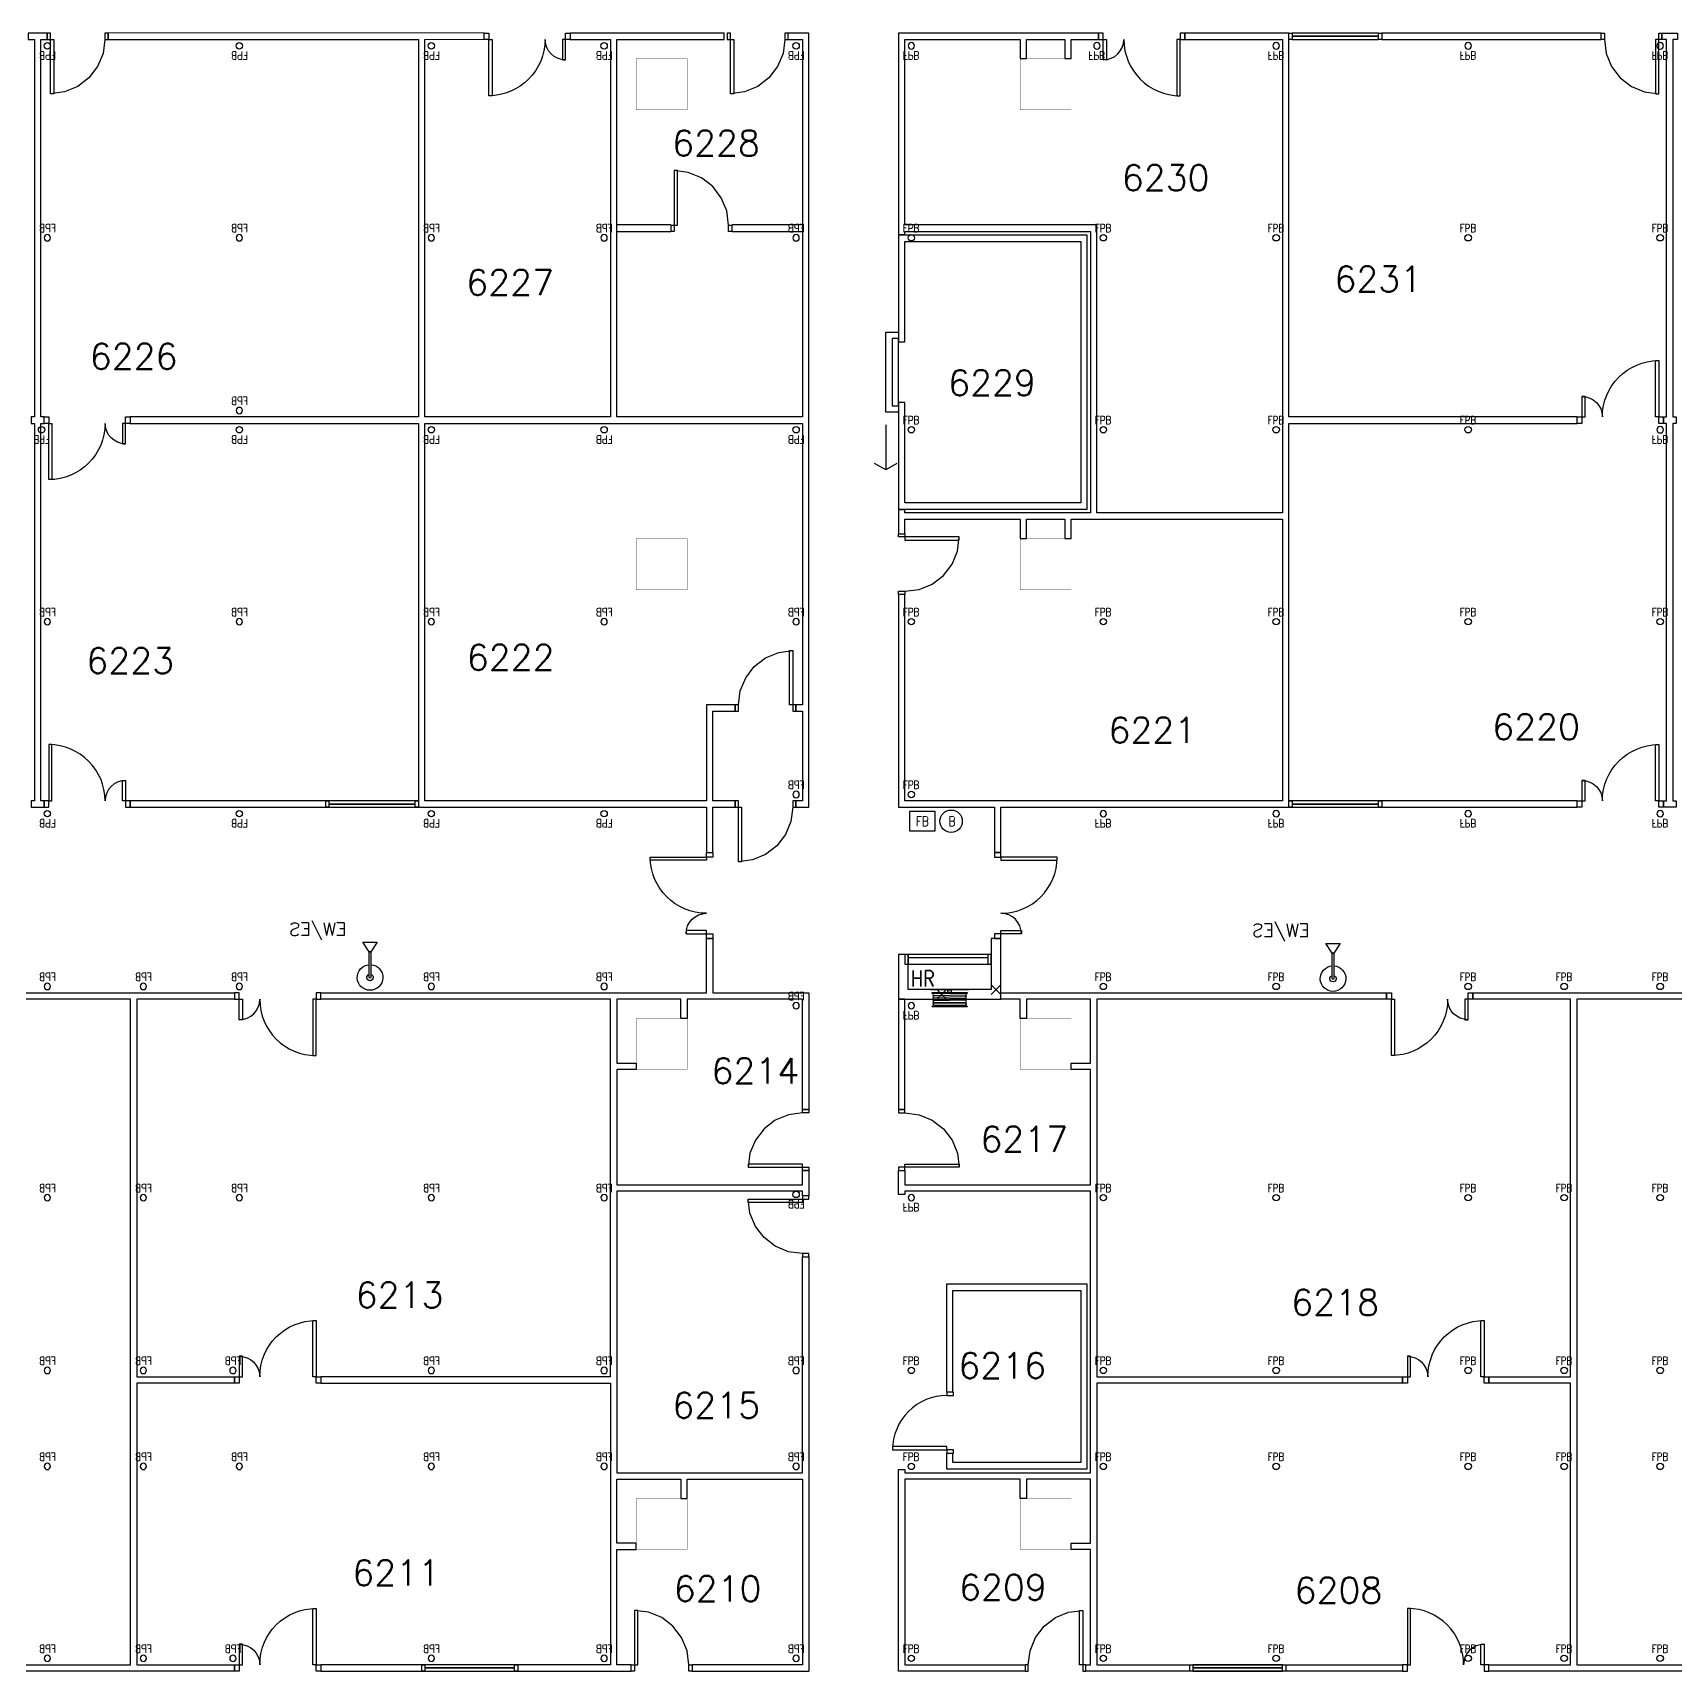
# Model space of a CAD drawing. Header units: millimetres. Extents: x -68474 to 336700, y -113450 to 53663.
# Drawn here: x 95174 to 120835, y -98300 to -72697 of the extents above; entities that cross this region are included whole.
import ezdxf

# ---------------------------------------------------------------- set-up
doc = ezdxf.new("R2010")
doc.units = ezdxf.units.MM
doc.header["$LTSCALE"] = 1000
for name, color, linetype in [('s5147a$0$17', 12, 'Continuous'), ('s5147a$0$20', 7, 'Continuous'), ('s5147a$0$22', 7, 'Continuous'), ('s5147a$0$23', 7, 'Continuous'), ('s5147a$0$30', 7, 'Continuous'), ('s5147a$0$41', 7, 'Continuous'), ('s5147a$0$43', 7, 'Continuous'), ('s5147a$0$45', 7, 'Continuous'), ('s5147a$0$56', 7, 'Continuous'), ('s5147a$0$6', 7, 'Continuous'), ('s5147a$0$ROOM-NO', 4, 'Continuous')]:
    doc.layers.add(name, color=color, linetype=linetype)
doc.styles.add('s5147a$0$STANDARD', font='romans.shx', dxfattribs={"width": 0.75})

# ---------------------------------------------------------------- blocks, each defined once
blk = doc.blocks.new('s5147a$0$HAT15')
at = {"layer": 's5147a$0$22', "color": 14, "linetype": 'Continuous'}
for p, q in [((0, 0), (0.15, 0.15)), ((0, 0.15), (0.15, 0))]:
    blk.add_line(p, q, dxfattribs=at)
blk = doc.blocks.new('s5147a$0$FBB')
at = {"layer": 's5147a$0$56', "color": 1, "linetype": 'Continuous'}
blk.add_lwpolyline([(0, 0), (0.4, 0), (0.4, 0.3), (0, 0.3)], close=True, dxfattribs=at)
blk.add_circle((0.649901, 0.1497), 0.175, dxfattribs=at)
at = {"layer": 's5147a$0$56', "color": 1, "linetype": 'Continuous', "style": 's5147a$0$STANDARD', "width": 0.8}
for s, p in [('FB', (0.1007, 0.0747)), ('B', (0.6102, 0.0747))]:
    blk.add_text(s, height=0.15, dxfattribs=at).set_placement(p)
blk = doc.blocks.new('s5147a$0$EW$ES')
at = {"layer": 's5147a$0$56', "color": 10, "linetype": 'Continuous'}
blk.add_lwpolyline([(-0.0125, 0), (-0.0125, -0.4), (0.0125, -0.4), (0.0125, 0)], dxfattribs=at)
blk.add_lwpolyline([(-0.0125, -0.4), (-0.1125, -0.55), (0.1125, -0.55), (0.0125, -0.4)], close=True, dxfattribs=at)
for radius, start, end in [(0.2, 273.58332, 266.41668), (0.05, 284.47751, 255.52249), (0.0125, 0, 180)]:
    blk.add_arc((0, 0), radius, start, end, dxfattribs=at)
at = {"layer": 's5147a$0$56', "color": 10, "linetype": 'Continuous', "style": 's5147a$0$STANDARD'}
blk.add_text('EW/ES', height=0.2, rotation=180, dxfattribs=at).set_placement((-0.371, -0.654))
blk = doc.blocks.new('s5147a$0$FPB')
at = {"layer": 's5147a$0$45', "color": 15, "linetype": 'Continuous'}
blk.add_circle((0, 0), 0.05, dxfattribs=at)
at = {"layer": 's5147a$0$45', "color": 15, "linetype": 'Continuous', "style": 's5147a$0$STANDARD', "width": 0.8}
blk.add_text('FPB', height=0.125, dxfattribs=at).set_placement((-0.1323, 0.0875))
blk = doc.blocks.new('s5147a$0$D37')
at = {"layer": 's5147a$0$41', "color": 14, "linetype": 'Continuous'}
for points in [[(0.073, 0.1), (0.123, 0.1), (0.123, 0.98), (0.073, 0.98)], [(1.273, 0.1), (1.223, 0.1), (1.223, 0.42), (1.273, 0.42)], [(0, 0), (0.073, 0), (0.073, 0.1), (0, 0.1)], [(1.273, 0), (1.346, 0), (1.346, 0.1), (1.273, 0.1)]]:
    blk.add_lwpolyline(points, close=True, dxfattribs=at)
for centre, radius, start, end in [((0.073, 0.1), 0.880001, 0, 90), ((1.273002, 0.1), 0.320001, 90, 180)]:
    blk.add_arc(centre, radius, start, end, dxfattribs=at)
blk = doc.blocks.new('s5147a$0$D27')
at = {"layer": 's5147a$0$41', "color": 14, "linetype": 'Continuous'}
blk.add_lwpolyline([(0.9, 0.1), (0.95, 0.1), (0.95, 0), (0.9, 0), (0.9, 0.1), (0.871, 0.32), (0.7861, 0.525), (0.651, 0.701), (0.475, 0.8361), (0.27, 0.921), (0.05, 0.95), (0.05, 0), (0, 0), (0, 0.1), (0.1, 0.1), (0.1, 0.95), (0.05, 0.95)], dxfattribs=at)
blk = doc.blocks.new('s5147a$0$HR')
at = {"layer": 's5147a$0$56', "color": 1, "linetype": 'Continuous'}
for p, q in [((-0.3, 0), (0.3, 0)), ((0.249, -0.0595), (-0.2491, -0.0671)), ((0.249, -0.0863), (-0.2491, -0.0939)), ((0.249, -0.1131), (-0.2491, -0.1207)), ((0.249, -0.1399), (-0.2491, -0.1475)), ((0.249, -0.1667), (-0.2491, -0.1743)), ((-0.2491, -0.201), (0.249, -0.1934)), ((0.249, -0.2202), (-0.2491, -0.2278)), ((0.249, -0.247), (-0.2491, -0.2546))]:
    blk.add_line(p, q, dxfattribs=at)
for points in [[(-0.275, -0.0575), (-0.275, -0.045), (0.275, -0.045), (0.275, -0.0575)], [(0.02, -0.0001), (0.02, -0.045), (-0.03, -0.045), (-0.03, -0.0001)], [(0.275, -0.2575), (0.275, -0.27), (-0.275, -0.27), (-0.275, -0.2575)]]:
    blk.add_lwpolyline(points, close=True, dxfattribs=at)
for centre, start, end in [((-0.2491, -0.08055), 89.999978, 269.999972), ((-0.2491, -0.107336), 89.999978, 269.999972), ((-0.2491, -0.134122), 89.999978, 269.999972), ((-0.2491, -0.160907), 89.999978, 269.999972), ((-0.2491, -0.187693), 89.999978, 269.999972), ((-0.2491, -0.214479), 89.999978, 269.999972), ((-0.2491, -0.241265), 89.999978, 269.999972), ((0.249, -0.07295), 270.000028, 90.000022), ((0.249, -0.099736), 270.000028, 90.000022), ((0.249, -0.126522), 270.000028, 90.000022), ((0.249, -0.153307), 270.000028, 90.000022), ((0.249, -0.180093), 270.000028, 90.000022), ((0.249, -0.206879), 270.000028, 90.000022), ((0.249, -0.233665), 270.000028, 90.000022)]:
    blk.add_arc(centre, 0.013393, start, end, dxfattribs=at)
at = {"layer": 's5147a$0$56', "color": 1, "linetype": 'Continuous', "style": 's5147a$0$STANDARD'}
blk.add_text('J.D.K.', height=0.0003, dxfattribs=at).set_placement((-0.2732, -0.2696))
blk = doc.blocks.new('s5147a$0$AP')
at = {"layer": 's5147a$0$30', "color": 14, "linetype": 'Continuous'}
blk.add_line((0.05, 0.05), (1.3, 0.05), dxfattribs=at)
for points in [[(0, 0), (1.35, 0), (1.35, 0.15), (0, 0.15)], [(0.05, 0), (1.3, 0), (1.3, 0.15), (0.05, 0.15)]]:
    blk.add_lwpolyline(points, close=True, dxfattribs=at)
blk = doc.blocks.new('s5147a$0$D950A')
at = {"layer": 's5147a$0$41', "color": 8, "linetype": 'Continuous'}
for points in [[(0.05, 0.1), (0.1, 0.1), (0.1, 0.95), (0.05, 0.95)], [(0.05, 0.1), (0, 0.1), (0, 0), (0.05, 0)], [(0.95, 0.1), (0.9, 0.1), (0.9, 0), (0.95, 0)]]:
    blk.add_lwpolyline(points, close=True, dxfattribs=at)
blk.add_arc((0.05, 0.1), 0.85, 0, 90, dxfattribs=at)

msp = doc.modelspace()

# ---------------------------------------------------------------- linework, layer by layer
at = {"layer": 's5147a$0$17', "color": 14, "linetype": 'Continuous'}
for p, q in [((102225.2, -72697.4), (96350, -72700)), ((96350, -72700), (96350, -72800)), ((96350, -72800), (101200, -72800)), ((101200, -72800), (101200, -78700)), ((101300, -72800), (102225, -72796.5)), ((101300, -78700), (101300, -72800)), ((102225, -72800), (102225, -72700)), ((102225.2, -72797.6), (102225.2, -72697.4)), ((105975, -72700), (103571.2, -72700)), ((103571.2, -72700), (103571.2, -72800)), ((103571.2, -72800), (104200, -72800)), ((104200, -72800), (104200, -78700)), ((104300, -72800), (105975, -72800)), ((104300, -78700), (104300, -72800)), ((105975, -72800), (105975, -72700)), ((107300, -72700), (106925, -72700)), ((106925, -72700), (106925, -72800)), ((106925, -72800), (107200, -72800)), ((107200, -72800), (107200, -78700)), ((107300, -78700), (107300, -72700)), ((105144, -75700), (104300, -75700)), ((104300, -75800), (105144, -75800)), ((107200, -75700), (106099, -75700)), ((106099, -75800), (107200, -75800)), ((101200, -78700), (96696, -78700)), ((96696, -78700), (96696, -78800)), ((104200, -78700), (101300, -78700)), ((107200, -78700), (104300, -78700)), ((107200, -78649.9), (107200, -78700)), ((107300, -84800), (107300, -78649.9)), ((96696, -78800), (101200, -78800)), ((101200, -78800), (101200, -84700)), ((101300, -84700), (101300, -78800)), ((101300, -78800), (107200, -78800)), ((107200, -78800), (107200, -83200)), ((106148, -83200), (105700, -83200)), ((105700, -83200), (105700, -84700)), ((105800, -84700), (105800, -83300)), ((105800, -83300), (106148, -83300)), ((106148, -83300), (106148, -83200)), ((107200, -83200), (107098, -83200)), ((107098, -83200), (107098, -83300)), ((107098, -83300), (107200, -83300)), ((107200, -83300), (107200, -84700)), ((101200, -84700), (96696, -84700)), ((96696, -84700), (96696, -84800)), ((96696, -84800), (105700, -84800)), ((105700, -84700), (101300, -84700)), ((105700, -84800), (105700, -85504)), ((106148, -84700), (105800, -84700)), ((105800, -85504), (105800, -84800)), ((105800, -84800), (106148, -84800)), ((106148, -84800), (106148, -84700)), ((107200, -84700), (107098, -84700)), ((107098, -84700), (107098, -84800)), ((107098, -84800), (107200, -84800)), ((107200, -84800), (107300, -84800)), ((105700, -85504), (105800, -85504))]:
    msp.add_line(p, q, dxfattribs=at)
for points in [[(95200, -84800), (95300, -84800), (95350, -84800), (95350, -84700), (95300, -84700), (95300, -78800), (95350, -78800), (95350, -78700), (95300, -78700), (95300, -72800), (95400, -72800), (95400, -72700), (95100, -72700), (95100, -72800), (95200, -72800), (95200, -78700), (95150, -78700), (95150, -78800), (95200, -78800), (95200, -84700), (95150, -84700), (95150, -84800)], [(114800, -72700), (113173, -72700), (113173, -72800), (114700, -72800), (114700, -80200), (111800, -80200), (111800, -75700), (108800, -75700), (108800, -72800), (110600, -72800), (110600, -73100), (110700, -73100), (110700, -72800), (111300, -72800), (111300, -73100), (111400, -73100), (111400, -72800), (111827, -72800), (111827, -72700), (108700, -72700), (108700, -75849.8), (108800, -75849.9), (108800, -75800), (111700, -75800), (111700, -80200), (108800, -80200), (108800, -80150), (108700, -80150), (108700, -80525), (108800, -80525), (108800, -80300), (110600, -80300), (110600, -80600), (110700, -80600), (110700, -80300), (111300, -80300), (111300, -80600), (111400, -80600), (111400, -80300), (114700, -80300), (114700, -84700), (108800, -84700), (108800, -81475), (108700, -81475), (108700, -84800), (110200, -84800), (110200, -85504), (110300, -85504), (110300, -84800), (119304, -84800), (119304, -84700), (114800, -84700), (114800, -78800), (119304, -78800), (119304, -78700), (114800, -78700)], [(116250, -72800), (119678, -72800), (119678, -72700), (116250, -72700)], [(120850, -84800), (120800, -84800), (120650, -84800), (120650, -84700), (120700, -84700), (120700, -78800), (120650, -78800), (120650, -78700), (120700, -78700), (120700, -72800), (120628, -72800), (120628, -72700), (120872, -72700), (120872, -72800), (120800, -72800), (120800, -78700), (120850, -78700), (120850, -78800), (120800, -78800), (120800, -84700), (120850, -84700)], [(93648, -87700), (98327, -87700), (98327, -87800), (96800, -87800), (96800, -93700), (98327, -93700), (98327, -93800), (96800, -93800), (96800, -98200), (98327, -98200), (98327, -98300), (93561, -98300), (93561, -98200), (96700, -98200), (96700, -87800), (93648, -87800)], [(108800, -90800), (108800, -90850), (108700, -90850), (108700, -90475), (108800, -90475), (108800, -90700), (111700, -90700), (111700, -88900), (111400, -88900), (111400, -88800), (111700, -88800), (111700, -87800), (110700, -87800), (110700, -88100), (110600, -88100), (110600, -87800), (110300, -87800), (110300, -87700), (116327, -87700), (116327, -87800), (111800, -87800), (111800, -93700), (116577, -93700), (116577, -93800), (111800, -93800), (111800, -98200), (116577, -98200), (116577, -98300), (111628, -98300), (111628, -98200), (111700, -98200), (111700, -96400), (111400, -96400), (111400, -96300), (111700, -96300), (111700, -95300), (110700, -95300), (110700, -95600), (110600, -95600), (110600, -95300), (108800, -95300), (108800, -98200), (110678, -98200), (110678.1, -98300), (108700, -98300), (108700, -95150), (108800, -95150), (108800, -95200), (111700, -95200), (111700, -90800)], [(117673, -87800), (117673, -87700), (122327, -87700), (122327, -87800), (119300, -87800), (119300, -98200), (122327, -98200), (122327, -98300), (117923, -98300), (117923, -98200), (119200, -98200), (119200, -93800), (117923, -93800), (117923, -93700), (119200, -93700), (119200, -87800)], [(108800, -87800), (108700, -87800), (108700, -89525), (108800, -89525)]]:
    msp.add_lwpolyline(points, close=True, dxfattribs=at)
for points in [[(104200, -93700), (104200, -87800), (99673, -87800), (99673, -87700), (105700, -87700), (105700, -86850), (105800, -86850), (105800, -87700), (107300, -87700), (107300, -89525), (107200, -89525), (107200, -87800), (105400, -87800), (105400, -88100), (105300, -88100), (105300, -87800), (104300, -87800), (104300, -88800), (104600, -88800), (104600, -88900), (104300, -88900), (104300, -90700), (107200, -90700), (107200, -90475), (107300, -90475), (107300, -90874), (107200, -90874), (107200, -90800), (104300, -90800), (104300, -95200), (107200, -95200), (107200, -91824), (107300, -91824), (107300, -98300)], [(104200, -93700), (99673, -93700), (99673, -93800), (104200, -93800), (104200, -98200), (99673, -98200), (99673, -98300), (104525, -98300), (104525, -98200), (104300, -98200), (104300, -96400), (104600, -96400), (104600, -96300), (104300, -96300), (104300, -95300), (105300, -95300), (105300, -95600), (105400, -95600), (105400, -95300), (107200, -95300), (107200, -98200), (105475, -98200), (105475, -98300), (107300, -98300)]]:
    msp.add_lwpolyline(points, dxfattribs=at)
at = {"layer": 's5147a$0$20', "color": 14, "linetype": 'Continuous'}
msp.add_lwpolyline([(108700, -87100), (108700, -87800), (110300, -87800), (110300, -86850), (110150, -86850), (110150, -87650), (108850, -87650), (108850, -87100), (108700, -87100)], dxfattribs=at)
at = {"layer": 's5147a$0$23', "color": 10, "linetype": 'Continuous'}
for points in [[(114850, -72700), (114850, -72800), (114800, -72800), (114800, -72700)], [(114850, -72700), (114850, -72745), (116200, -72745), (116200, -72700)], [(114850, -72755), (114850, -72800), (116200, -72800), (116200, -72755)], [(116250, -72700), (116250, -72800), (116200, -72800), (116200, -72700)], [(99800, -84700), (99800, -84800), (99750, -84800), (99750, -84700)], [(99800, -84700), (99800, -84745), (101150, -84745), (101150, -84700)], [(99800, -84755), (99800, -84800), (101150, -84800), (101150, -84755)], [(101200, -84700), (101200, -84800), (101150, -84800), (101150, -84700)], [(114850, -84700), (114850, -84800), (114800, -84800), (114800, -84700)], [(114850, -84700), (114850, -84745), (116200, -84745), (116200, -84700)], [(114850, -84755), (114850, -84800), (116200, -84800), (116200, -84755)], [(116250, -84700), (116250, -84800), (116200, -84800), (116200, -84700)], [(101300, -98200), (101300, -98300), (101250, -98300), (101250, -98200)], [(101300, -98200), (101300, -98245), (102700, -98245), (102700, -98200)], [(101300, -98255), (101300, -98300), (102700, -98300), (102700, -98255)], [(102750, -98200), (102750, -98300), (102700, -98300), (102700, -98200)], [(113300, -98200), (113300, -98300), (113250, -98300), (113250, -98200)], [(113300, -98200), (113300, -98245), (114700, -98245), (114700, -98200)], [(113300, -98255), (113300, -98300), (114700, -98300), (114700, -98255)], [(114750, -98200), (114750, -98300), (114700, -98300), (114700, -98200)]]:
    msp.add_lwpolyline(points, close=True, dxfattribs=at)
at = {"layer": 's5147a$0$30', "color": 7, "linetype": 'Continuous'}
msp.add_line((108500, -78825), (108500, -79525), dxfattribs=at)
for points in [[(108600, -78525), (108700, -78525), (108700, -78625), (108500, -78625), (108500, -77375), (108700, -77375), (108700, -77475), (108600, -77475)], [(108700, -78525), (108700, -77475), (108600, -77475), (108600, -78525)]]:
    msp.add_lwpolyline(points, close=True, dxfattribs=at)
msp.add_lwpolyline([(108673.2, -79425), (108500, -79525), (108326.8, -79425)], dxfattribs=at)
at = {"layer": 's5147a$0$43', "color": 1, "linetype": 'Continuous'}
for p, q in [((111650, -92250), (109450, -92250)), ((109450, -92250), (109450, -93941)), ((109550, -92350), (111550, -92350)), ((109550, -93941), (109550, -92350)), ((111550, -92350), (111550, -95040)), ((111650, -95140), (111650, -92250)), ((109450, -94891), (109450, -95140)), ((109550, -95040), (109550, -94891)), ((109450, -95140), (111650, -95140)), ((111550, -95040), (109550, -95040))]:
    msp.add_line(p, q, dxfattribs=at)
msp.add_lwpolyline([(108800, -75960), (111550, -75960), (111550, -80040), (108800, -80040), (108800, -78475), (108700, -78475), (108700, -80140), (111650, -80140), (111650, -75860), (108700, -75860), (108700, -77525), (108800, -77525), (108800, -75960)], dxfattribs=at)
at = {"layer": 's5147a$0$6', "color": 3, "linetype": 'Continuous', "const_width": 5}
for points in [[(104600, -73900), (105400, -73900), (105400, -73100), (104600, -73100)], [(110600, -73900), (111400, -73900), (111400, -73100), (110600, -73100)], [(104600, -81400), (105400, -81400), (105400, -80600), (104600, -80600)], [(110600, -81400), (111400, -81400), (111400, -80600), (110600, -80600)], [(104600, -88900), (105400, -88900), (105400, -88100), (104600, -88100)], [(110600, -88900), (111400, -88900), (111400, -88100), (110600, -88100)], [(104600, -96400), (105400, -96400), (105400, -95600), (104600, -95600)], [(110600, -96400), (111400, -96400), (111400, -95600), (110600, -95600)]]:
    msp.add_lwpolyline(points, close=True, dxfattribs=at)

# ---------------------------------------------------------------- block references
at = {"xscale": 999.9979999999999, "zscale": 1000}
for name, p, yscale, rotation in [('s5147a$0$FPB', (95400, -72900), 999.9979999999999, 180), ('s5147a$0$FPB', (98400, -72900), 999.9979999999999, 180), ('s5147a$0$FPB', (101400, -72900), 999.9979999999999, 180), ('s5147a$0$FPB', (104100, -72900), 999.9979999999999, 180), ('s5147a$0$FPB', (107100, -72900), 999.9979999999999, 180), ('s5147a$0$FPB', (95400, -75900), -999.9979999999999, 180), ('s5147a$0$FPB', (98400, -75900), -999.9979999999999, 180), ('s5147a$0$FPB', (101400, -75900), -999.9979999999999, 180), ('s5147a$0$FPB', (104100, -75900), -999.9979999999999, 180), ('s5147a$0$FPB', (107100, -75900), -999.9979999999999, 180), ('s5147a$0$FPB', (98400, -78600), -999.9979999999999, 180), ('s5147a$0$FPB', (95310, -78900), 999.9979999999999, 180), ('s5147a$0$FPB', (98400, -78900), 999.9979999999999, 180), ('s5147a$0$FPB', (101400, -78900), 999.9979999999999, 180), ('s5147a$0$FPB', (104100, -78900), 999.9979999999999, 180), ('s5147a$0$FPB', (107100, -78900), 999.9979999999999, 180), ('s5147a$0$FPB', (95400, -81900), -999.9979999999999, 180), ('s5147a$0$FPB', (98400, -81900), -999.9979999999999, 180), ('s5147a$0$FPB', (101400, -81900), -999.9979999999999, 180), ('s5147a$0$FPB', (104100, -81900), -999.9979999999999, 180), ('s5147a$0$FPB', (107100, -81900), -999.9979999999999, 180), ('s5147a$0$FPB', (107100, -84600), -999.9979999999999, 180), ('s5147a$0$FPB', (95400, -84900), 999.9979999999999, 180), ('s5147a$0$FPB', (98400, -84900), 999.9979999999999, 180), ('s5147a$0$FPB', (101400, -84900), 999.9979999999999, 180), ('s5147a$0$FPB', (104100, -84900), 999.9979999999999, 180), ('s5147a$0$FPB', (95400, -87600), -999.9979999999999, 180), ('s5147a$0$FPB', (96900, -87600), -999.9979999999999, 180), ('s5147a$0$FPB', (98400, -87600), -999.9979999999999, 180), ('s5147a$0$FPB', (101400, -87600), -999.9979999999999, 180), ('s5147a$0$FPB', (104100, -87600), -999.9979999999999, 180), ('s5147a$0$FPB', (107100, -87900), -999.9979999999999, 180), ('s5147a$0$HAT15', (109450, -87650), 999.9979999999999, 180), ('s5147a$0$HAT15', (110300, -87725), 999.9979999999999, 90), ('s5147a$0$FPB', (95400, -90900), -999.9979999999999, 180), ('s5147a$0$FPB', (96900, -90900), -999.9979999999999, 180), ('s5147a$0$FPB', (98400, -90900), -999.9979999999999, 180), ('s5147a$0$FPB', (101400, -90900), -999.9979999999999, 180), ('s5147a$0$FPB', (104100, -90900), -999.9979999999999, 180), ('s5147a$0$FPB', (107100, -90850), 999.9979999999999, 180), ('s5147a$0$FPB', (95400, -93600), -999.9979999999999, 180), ('s5147a$0$FPB', (96900, -93600), -999.9979999999999, 180), ('s5147a$0$FPB', (98300, -93600), -999.9979999999999, 180), ('s5147a$0$FPB', (101400, -93600), -999.9979999999999, 180), ('s5147a$0$FPB', (104100, -93600), -999.9979999999999, 180), ('s5147a$0$FPB', (107100, -93600), -999.9979999999999, 180), ('s5147a$0$FPB', (95400, -95100), -999.9979999999999, 180), ('s5147a$0$FPB', (96900, -95100), -999.9979999999999, 180), ('s5147a$0$FPB', (98400, -95100), -999.9979999999999, 180), ('s5147a$0$FPB', (101400, -95100), -999.9979999999999, 180), ('s5147a$0$FPB', (104100, -95100), -999.9979999999999, 180), ('s5147a$0$FPB', (107100, -95100), -999.9979999999999, 180), ('s5147a$0$FPB', (95400, -98100), -999.9979999999999, 180), ('s5147a$0$FPB', (96900, -98100), -999.9979999999999, 180), ('s5147a$0$FPB', (98300, -98100), -999.9979999999999, 180), ('s5147a$0$FPB', (101400, -98100), -999.9979999999999, 180), ('s5147a$0$FPB', (104100, -98100), -999.9979999999999, 180), ('s5147a$0$FPB', (107100, -98100), -999.9979999999999, 180)]:
    msp.add_blockref(name, p, dxfattribs=dict(at, yscale=yscale, rotation=rotation))
for name, p, yscale in [('s5147a$0$FPB', (108900, -72900), -999.9979999999999), ('s5147a$0$FPB', (111800, -72900), -999.9979999999999), ('s5147a$0$FPB', (114600, -72900), -999.9979999999999), ('s5147a$0$FPB', (117600, -72900), -999.9979999999999), ('s5147a$0$FPB', (120600, -72900), -999.9979999999999), ('s5147a$0$FPB', (108900, -75900), 999.9979999999999), ('s5147a$0$FPB', (111900, -75900), 999.9979999999999), ('s5147a$0$FPB', (114600, -75900), 999.9979999999999), ('s5147a$0$FPB', (117600, -75900), 999.9979999999999), ('s5147a$0$FPB', (120600, -75900), 999.9979999999999), ('s5147a$0$FPB', (108900, -78900), 999.9979999999999), ('s5147a$0$FPB', (111900, -78900), 999.9979999999999), ('s5147a$0$FPB', (114600, -78900), 999.9979999999999), ('s5147a$0$FPB', (117600, -78900), 999.9979999999999), ('s5147a$0$FPB', (120600, -78900), -999.9979999999999), ('s5147a$0$FPB', (108900, -81900), 999.9979999999999), ('s5147a$0$FPB', (111900, -81900), 999.9979999999999), ('s5147a$0$FPB', (114600, -81900), 999.9979999999999), ('s5147a$0$FPB', (117600, -81900), 999.9979999999999), ('s5147a$0$FPB', (120600, -81900), 999.9979999999999), ('s5147a$0$FPB', (108900, -84600), 999.9979999999999), ('s5147a$0$FBB', (108871.4, -85167.9), 999.9979999999999), ('s5147a$0$FPB', (111900, -84900), -999.9979999999999), ('s5147a$0$FPB', (114600, -84900), -999.9979999999999), ('s5147a$0$FPB', (117600, -84900), -999.9979999999999), ('s5147a$0$FPB', (120600, -84900), -999.9979999999999), ('s5147a$0$EW$ES', (100443, -87459.6), -999.9979999999999), ('s5147a$0$EW$ES', (115489.6, -87477.6), -999.9979999999999), ('s5147a$0$FPB', (111900, -87600), 999.9979999999999), ('s5147a$0$FPB', (114600, -87600), 999.9979999999999), ('s5147a$0$FPB', (117600, -87600), 999.9979999999999), ('s5147a$0$FPB', (119100, -87600), 999.9979999999999), ('s5147a$0$FPB', (120600, -87600), 999.9979999999999), ('s5147a$0$HR', (109500, -87650), 999.9979999999999), ('s5147a$0$FPB', (108900, -87900), -999.9979999999999), ('s5147a$0$FPB', (111900, -90900), 999.9979999999999), ('s5147a$0$FPB', (114600, -90900), 999.9979999999999), ('s5147a$0$FPB', (117600, -90900), 999.9979999999999), ('s5147a$0$FPB', (119100, -90900), 999.9979999999999), ('s5147a$0$FPB', (120600, -90900), 999.9979999999999), ('s5147a$0$FPB', (108900, -90900), -999.9979999999999), ('s5147a$0$FPB', (108900, -93600), 999.9979999999999), ('s5147a$0$FPB', (111900, -93600), 999.9979999999999), ('s5147a$0$FPB', (114600, -93600), 999.9979999999999), ('s5147a$0$FPB', (117600, -93600), 999.9979999999999), ('s5147a$0$FPB', (119100, -93600), 999.9979999999999), ('s5147a$0$FPB', (120600, -93600), 999.9979999999999), ('s5147a$0$FPB', (108900, -95100), 999.9979999999999), ('s5147a$0$FPB', (111900, -95100), 999.9979999999999), ('s5147a$0$FPB', (114600, -95100), 999.9979999999999), ('s5147a$0$FPB', (117600, -95100), 999.9979999999999), ('s5147a$0$FPB', (119100, -95100), 999.9979999999999), ('s5147a$0$FPB', (120600, -95100), 999.9979999999999), ('s5147a$0$FPB', (108900, -98100), 999.9979999999999), ('s5147a$0$FPB', (111900, -98100), 999.9979999999999), ('s5147a$0$FPB', (114600, -98100), 999.9979999999999), ('s5147a$0$FPB', (117600, -98100), 999.9979999999999), ('s5147a$0$FPB', (119100, -98100), 999.9979999999999), ('s5147a$0$FPB', (120600, -98100), 999.9979999999999)]:
    msp.add_blockref(name, p, dxfattribs=dict(at, yscale=yscale))
at = {"layer": 's5147a$0$30', "color": 7, "linetype": 'Continuous', "xscale": 999.9979999999999, "zscale": 1000}
for name, p, yscale in [('s5147a$0$D27', (95400, -72700), -999.9979999999999), ('s5147a$0$D37', (102225.2, -72700), -999.9979999999999), ('s5147a$0$D27', (106025, -72700), -999.9979999999999), ('s5147a$0$D37', (95350, -78700), -999.9979999999999), ('s5147a$0$D37', (95350, -84800), 999.9979999999999), ('s5147a$0$D27', (106148, -84700), -999.9979999999999), ('s5147a$0$D37', (116327, -87700), -999.9979999999999), ('s5147a$0$D27', (104525, -98300), 999.9979999999999), ('s5147a$0$D37', (116577, -98300), 999.9979999999999)]:
    msp.add_blockref(name, p, dxfattribs=dict(at, yscale=yscale))
at = {"layer": 's5147a$0$30', "color": 7, "linetype": 'Continuous', "zscale": 1000}
for name, p, xscale, yscale, rotation in [('s5147a$0$D37', (113173, -72700), 999.9979999999999, 999.9979999999999, 180), ('s5147a$0$D27', (120628, -72700), 999.9979999999999, 999.9979999999999, 180), ('s5147a$0$D27', (105145, -75801), -999.9979999999999, -999.9979999999999, 180), ('s5147a$0$D37', (120650, -78800), 999.9979999999999, -999.9979999999999, 180), ('s5147a$0$D27', (108700, -80525), 999.9979999999999, 999.9979999999999, 270), ('s5147a$0$D27', (107098, -83300), 999.9979999999999, -999.9979999999999, 180), ('s5147a$0$D37', (120650, -84800), 999.9979999999999, -999.9979999999999, 180), ('s5147a$0$D37', (105800, -85504), 999.9979999999999, -999.9979999999999, 270), ('s5147a$0$D37', (110200, -85504), 999.9979999999999, 999.9979999999999, 270), ('s5147a$0$AP', (110150, -87100), 999.9979999999999, 999.9979999999999, 180), ('s5147a$0$D37', (99673, -87700), 999.9979999999999, 999.9979999999999, 180), ('s5147a$0$D27', (107300, -90475), 999.9979999999999, 999.9979999999999, 90), ('s5147a$0$D27', (108700, -90475), 999.9979999999999, -999.9979999999999, 90), ('s5147a$0$D27', (107300, -90874), 999.9979999999999, -999.9979999999999, 270), ('s5147a$0$D37', (99673, -93800), 999.9979999999999, -999.9979999999999, 180), ('s5147a$0$D37', (117923, -93800), 999.9979999999999, -999.9979999999999, 180), ('s5147a$0$D950A', (109557, -94891), -999.9979999999999, -999.9979999999999, 270), ('s5147a$0$D37', (99673, -98300), 999.9979999999999, -999.9979999999999, 180), ('s5147a$0$D27', (111628, -98300), 999.9979999999999, -999.9979999999999, 180)]:
    msp.add_blockref(name, p, dxfattribs=dict(at, xscale=xscale, yscale=yscale, rotation=rotation))

# ---------------------------------------------------------------- texts
at = {"layer": 's5147a$0$56', "color": 1, "linetype": 'Continuous', "style": 's5147a$0$STANDARD', "width": 0.8}
msp.add_text('HR', height=250, dxfattribs=at).set_placement((108896.1, -87603))
at = {"layer": 's5147a$0$ROOM-NO', "style": 's5147a$0$STANDARD'}
for s, p in [('6228', (105162.9, -74621)), ('6230', (112188.4, -75162.4)), ('6227', (101945.4, -76799)), ('6231', (115509.6, -76745.1)), ('6226', (96063.5, -77954.7)), ('6229', (109475, -78367.4)), ('6223', (96009.6, -82709.9)), ('6222', (101954.4, -82658.6)), ('6221', (111980.2, -83794.9)), ('6220', (117975.9, -83742.9)), ('6214', (105777.3, -89118.8)), ('6217', (109978.5, -90186.9)), ('6213', (100217.3, -92620.6)), ('6218', (114835.9, -92738.2)), ('6216', (109634.4, -93724.2)), ('6215', (105165.5, -94344.5)), ('6211', (100165.5, -96963.1)), ('6210', (105188.3, -97211.8)), ('6209', (109645.9, -97191.1)), ('6208', (114887.6, -97234.9))]:
    msp.add_text(s, height=400, dxfattribs=at).set_placement(p)

doc.saveas('drawing.dxf')
